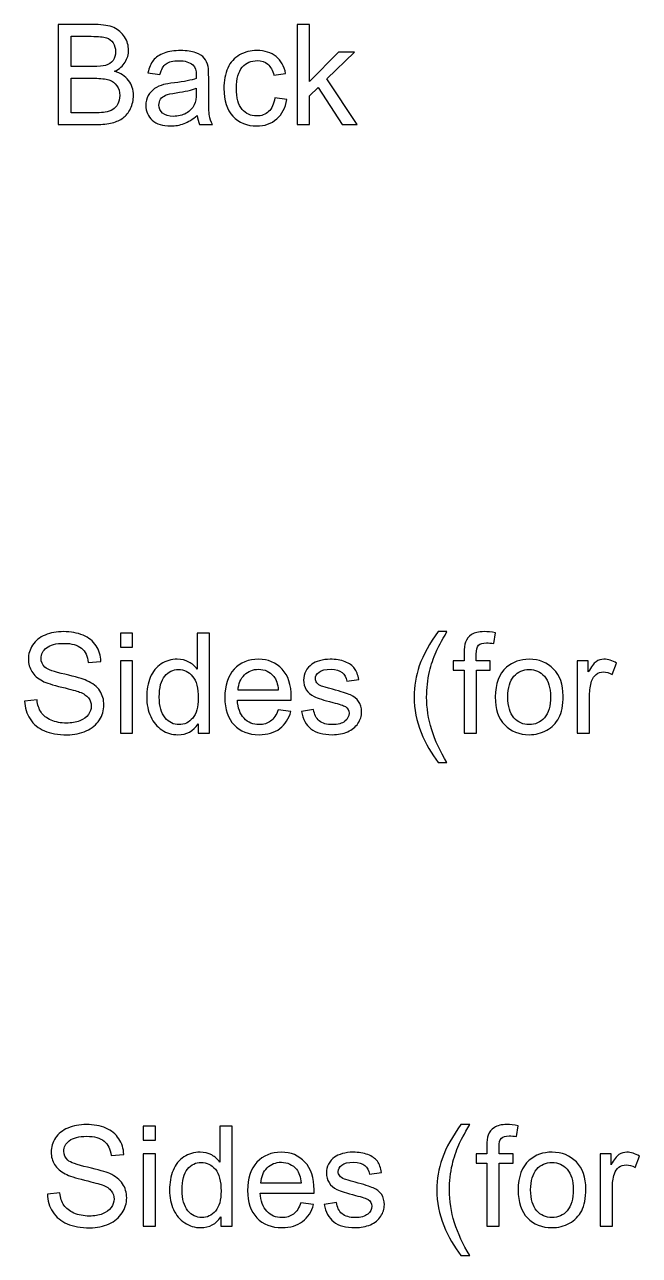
# Model space of a CAD drawing. Header units: centimetres. Extents: x 31 to 203, y -110 to 27.
# Drawn here: x 73.23 to 84.43, y -34.42 to -12 of the extents above; entities that cross this region are included whole.
import ezdxf

# ---------------------------------------------------------------- set-up
doc = ezdxf.new("R2010")
doc.units = ezdxf.units.CM
doc.header["$MEASUREMENT"] = 0
doc.layers.add('Layer 1', color=7, linetype='Continuous')

msp = doc.modelspace()

# ---------------------------------------------------------------- linework, layer by layer
at = {"layer": 'Layer 1', "color": 250}
for points, knots in [([(73.83854, -13.81872), (73.83854, -13.81872), (73.83854, -12.00008), (73.83854, -12.00008), (73.83854, -12.00008), (74.52095, -12.00008), (74.52095, -12.00008), (74.65981, -12.00008), (74.77114, -12.01828), (74.85539, -12.05511), (74.93921, -12.09194), (75.00482, -12.14867), (75.05224, -12.22529), (75.10007, -12.30149), (75.12378, -12.3815), (75.12378, -12.46532), (75.12378, -12.54279), (75.10261, -12.61603), (75.0607, -12.68461), (75.01879, -12.75319), (74.95529, -12.80865), (74.8702, -12.85098), (74.98027, -12.88315), (75.06494, -12.93819), (75.12378, -13.01608), (75.18305, -13.09355), (75.21268, -13.18541), (75.21268, -13.29125), (75.21268, -13.37676), (75.19448, -13.45592), (75.15849, -13.52916), (75.12251, -13.6024), (75.07806, -13.6587), (75.02514, -13.69849), (74.97223, -13.73786), (74.90576, -13.76792), (74.82618, -13.78824), (74.74617, -13.80856), (74.64838, -13.81872), (74.53238, -13.81872), (74.53238, -13.81872), (73.83854, -13.81872), (73.83854, -13.81872)], [0, 0, 0, 0, 0.07142857, 0.07142857, 0.07142857, 0.14285714, 0.14285714, 0.14285714, 0.21428571, 0.21428571, 0.21428571, 0.28571429, 0.28571429, 0.28571429, 0.35714286, 0.35714286, 0.35714286, 0.42857143, 0.42857143, 0.42857143, 0.5, 0.5, 0.5, 0.57142857, 0.57142857, 0.57142857, 0.64285714, 0.64285714, 0.64285714, 0.71428571, 0.71428571, 0.71428571, 0.78571429, 0.78571429, 0.78571429, 0.85714286, 0.85714286, 0.85714286, 0.92857143, 0.92857143, 0.92857143, 1, 1, 1, 1]), ([(78.19845, -13.81872), (78.19845, -13.81872), (78.19845, -12.00008), (78.19845, -12.00008), (78.19845, -12.00008), (78.42197, -12.00008), (78.42197, -12.00008), (78.42197, -12.00008), (78.42197, -13.03598), (78.42197, -13.03598), (78.42197, -13.03598), (78.95029, -12.50046), (78.95029, -12.50046), (78.95029, -12.50046), (79.239, -12.50046), (79.239, -12.50046), (79.239, -12.50046), (78.73608, -12.99026), (78.73608, -12.99026), (78.73608, -12.99026), (79.2898, -13.81872), (79.2898, -13.81872), (79.2898, -13.81872), (79.01463, -13.81872), (79.01463, -13.81872), (79.01463, -13.81872), (78.57691, -13.1452), (78.57691, -13.1452), (78.57691, -13.1452), (78.42197, -13.2959), (78.42197, -13.2959), (78.42197, -13.2959), (78.42197, -13.81872), (78.42197, -13.81872), (78.42197, -13.81872), (78.19845, -13.81872), (78.19845, -13.81872)], [0, 0, 0, 0, 0.08333333, 0.08333333, 0.08333333, 0.16666667, 0.16666667, 0.16666667, 0.25, 0.25, 0.25, 0.33333333, 0.33333333, 0.33333333, 0.41666667, 0.41666667, 0.41666667, 0.5, 0.5, 0.5, 0.58333333, 0.58333333, 0.58333333, 0.66666667, 0.66666667, 0.66666667, 0.75, 0.75, 0.75, 0.83333333, 0.83333333, 0.83333333, 0.91666667, 0.91666667, 0.91666667, 1, 1, 1, 1]), ([(74.07984, -12.76462), (74.07984, -12.76462), (74.47312, -12.76462), (74.47312, -12.76462), (74.5798, -12.76462), (74.65642, -12.75742), (74.70256, -12.74345), (74.76395, -12.72525), (74.81009, -12.69477), (74.84099, -12.65244), (74.8719, -12.6101), (74.88756, -12.55719), (74.88756, -12.49326), (74.88756, -12.43273), (74.87317, -12.37939), (74.84396, -12.33367), (74.81517, -12.28752), (74.77368, -12.25577), (74.71992, -12.23884), (74.66616, -12.22191), (74.57387, -12.21344), (74.44348, -12.21344), (74.44348, -12.21344), (74.07984, -12.21344), (74.07984, -12.21344), (74.07984, -12.21344), (74.07984, -12.76462), (74.07984, -12.76462)], [0, 0, 0, 0, 0.11111111, 0.11111111, 0.11111111, 0.22222222, 0.22222222, 0.22222222, 0.33333333, 0.33333333, 0.33333333, 0.44444444, 0.44444444, 0.44444444, 0.55555556, 0.55555556, 0.55555556, 0.66666667, 0.66666667, 0.66666667, 0.77777778, 0.77777778, 0.77777778, 0.88888889, 0.88888889, 0.88888889, 1, 1, 1, 1]), ([(76.376, -13.65362), (76.29303, -13.72432), (76.21302, -13.77385), (76.13639, -13.80306), (76.05977, -13.83227), (75.97764, -13.84666), (75.88959, -13.84666), (75.74481, -13.84666), (75.63347, -13.81152), (75.55558, -13.74083), (75.47769, -13.67055), (75.43874, -13.58038), (75.43874, -13.47074), (75.43874, -13.40639), (75.45356, -13.34755), (75.48277, -13.29421), (75.5124, -13.24087), (75.55092, -13.19854), (75.59834, -13.16636), (75.64617, -13.13419), (75.69951, -13.10964), (75.7592, -13.09313), (75.80323, -13.0817), (75.86969, -13.07069), (75.95817, -13.05968), (76.13851, -13.03852), (76.27186, -13.01269), (76.35695, -12.98306), (76.3578, -12.95258), (76.35822, -12.93311), (76.35822, -12.92506), (76.35822, -12.83447), (76.33705, -12.77055), (76.29472, -12.73329), (76.23757, -12.68292), (76.15248, -12.65794), (76.03987, -12.65794), (75.93446, -12.65794), (75.85657, -12.67657), (75.80662, -12.7134), (75.75624, -12.75023), (75.71941, -12.81542), (75.69528, -12.9094), (75.69528, -12.9094), (75.47684, -12.87892), (75.47684, -12.87892), (75.49674, -12.78536), (75.52933, -12.70959), (75.57505, -12.65201), (75.62077, -12.59444), (75.68681, -12.55041), (75.77317, -12.51909), (75.85911, -12.48818), (75.95944, -12.47252), (76.07289, -12.47252), (76.1855, -12.47252), (76.27736, -12.48564), (76.34806, -12.51231), (76.41833, -12.53898), (76.4704, -12.572), (76.50342, -12.61222), (76.53644, -12.65244), (76.55973, -12.70324), (76.57327, -12.76462), (76.58047, -12.80272), (76.58428, -12.8713), (76.58428, -12.96994), (76.58428, -12.96994), (76.58428, -13.26627), (76.58428, -13.26627), (76.58428, -13.47328), (76.58894, -13.60409), (76.59825, -13.65955), (76.60714, -13.715), (76.62577, -13.76792), (76.65286, -13.81872), (76.65286, -13.81872), (76.41918, -13.81872), (76.41918, -13.81872), (76.39674, -13.77173), (76.38235, -13.7167), (76.376, -13.65362)], [0, 0, 0, 0, 0.03703704, 0.03703704, 0.03703704, 0.07407407, 0.07407407, 0.07407407, 0.11111111, 0.11111111, 0.11111111, 0.14814815, 0.14814815, 0.14814815, 0.18518519, 0.18518519, 0.18518519, 0.22222222, 0.22222222, 0.22222222, 0.25925926, 0.25925926, 0.25925926, 0.2962963, 0.2962963, 0.2962963, 0.33333333, 0.33333333, 0.33333333, 0.37037037, 0.37037037, 0.37037037, 0.40740741, 0.40740741, 0.40740741, 0.44444444, 0.44444444, 0.44444444, 0.48148148, 0.48148148, 0.48148148, 0.51851852, 0.51851852, 0.51851852, 0.55555556, 0.55555556, 0.55555556, 0.59259259, 0.59259259, 0.59259259, 0.62962963, 0.62962963, 0.62962963, 0.66666667, 0.66666667, 0.66666667, 0.7037037, 0.7037037, 0.7037037, 0.74074074, 0.74074074, 0.74074074, 0.77777778, 0.77777778, 0.77777778, 0.81481481, 0.81481481, 0.81481481, 0.85185185, 0.85185185, 0.85185185, 0.88888889, 0.88888889, 0.88888889, 0.92592593, 0.92592593, 0.92592593, 0.96296296, 0.96296296, 0.96296296, 1, 1, 1, 1]), ([(77.78866, -13.33612), (77.78866, -13.33612), (78.0071, -13.3666), (78.0071, -13.3666), (77.98297, -13.51688), (77.92201, -13.63415), (77.82337, -13.71924), (77.72474, -13.80433), (77.60324, -13.84666), (77.45973, -13.84666), (77.27981, -13.84666), (77.13503, -13.78782), (77.02581, -13.67013), (76.91617, -13.55244), (76.86156, -13.38396), (76.86156, -13.16467), (76.86156, -13.02243), (76.88527, -12.89839), (76.93226, -12.79171), (76.97925, -12.68546), (77.05079, -12.60545), (77.14731, -12.55253), (77.24341, -12.49919), (77.34797, -12.47252), (77.46142, -12.47252), (77.60409, -12.47252), (77.72135, -12.5085), (77.81194, -12.58089), (77.90296, -12.65328), (77.96138, -12.75615), (77.98678, -12.88908), (77.98678, -12.88908), (77.77088, -12.9221), (77.77088, -12.9221), (77.75014, -12.83362), (77.71373, -12.76716), (77.66081, -12.72229), (77.60832, -12.67784), (77.54482, -12.6554), (77.47031, -12.6554), (77.35771, -12.6554), (77.26627, -12.69562), (77.19557, -12.77605), (77.1253, -12.85691), (77.09016, -12.98391), (77.09016, -13.15832), (77.09016, -13.33527), (77.12403, -13.46354), (77.19176, -13.54355), (77.25992, -13.62356), (77.34839, -13.66378), (77.45719, -13.66378), (77.54524, -13.66378), (77.61848, -13.63711), (77.6769, -13.58335), (77.73574, -13.53001), (77.773, -13.44746), (77.78866, -13.33612)], [0, 0, 0, 0, 0.05263158, 0.05263158, 0.05263158, 0.10526316, 0.10526316, 0.10526316, 0.15789474, 0.15789474, 0.15789474, 0.21052632, 0.21052632, 0.21052632, 0.26315789, 0.26315789, 0.26315789, 0.31578947, 0.31578947, 0.31578947, 0.36842105, 0.36842105, 0.36842105, 0.42105263, 0.42105263, 0.42105263, 0.47368421, 0.47368421, 0.47368421, 0.52631579, 0.52631579, 0.52631579, 0.57894737, 0.57894737, 0.57894737, 0.63157895, 0.63157895, 0.63157895, 0.68421053, 0.68421053, 0.68421053, 0.73684211, 0.73684211, 0.73684211, 0.78947368, 0.78947368, 0.78947368, 0.84210526, 0.84210526, 0.84210526, 0.89473684, 0.89473684, 0.89473684, 0.94736842, 0.94736842, 0.94736842, 1, 1, 1, 1]), ([(74.07984, -13.60536), (74.07984, -13.60536), (74.53281, -13.60536), (74.53281, -13.60536), (74.6107, -13.60536), (74.66531, -13.6024), (74.69706, -13.59647), (74.75209, -13.58673), (74.79866, -13.57022), (74.83591, -13.54694), (74.87317, -13.52366), (74.90365, -13.48979), (74.92778, -13.44534), (74.95191, -13.40089), (74.96376, -13.34967), (74.96376, -13.29167), (74.96376, -13.22351), (74.9464, -13.16467), (74.91127, -13.11429), (74.87655, -13.06392), (74.82829, -13.02878), (74.76649, -13.00846), (74.7051, -12.98814), (74.6162, -12.97798), (74.50063, -12.97798), (74.50063, -12.97798), (74.07984, -12.97798), (74.07984, -12.97798), (74.07984, -12.97798), (74.07984, -13.60536), (74.07984, -13.60536)], [0, 0, 0, 0, 0.1, 0.1, 0.1, 0.2, 0.2, 0.2, 0.3, 0.3, 0.3, 0.4, 0.4, 0.4, 0.5, 0.5, 0.5, 0.6, 0.6, 0.6, 0.7, 0.7, 0.7, 0.8, 0.8, 0.8, 0.9, 0.9, 0.9, 1, 1, 1, 1]), ([(76.35822, -13.15832), (76.27694, -13.19134), (76.15502, -13.21928), (75.99246, -13.24214), (75.90017, -13.25526), (75.83498, -13.27008), (75.79688, -13.28659), (75.75878, -13.3031), (75.72957, -13.32723), (75.70883, -13.35856), (75.68808, -13.39031), (75.6775, -13.42544), (75.6775, -13.46439), (75.6775, -13.52323), (75.69994, -13.57276), (75.74523, -13.61213), (75.79053, -13.6515), (75.85657, -13.6714), (75.94335, -13.6714), (76.02929, -13.6714), (76.10591, -13.65277), (76.17322, -13.6151), (76.24011, -13.57784), (76.28964, -13.52662), (76.32097, -13.46185), (76.3451, -13.41147), (76.35695, -13.33739), (76.35695, -13.2396), (76.35695, -13.2396), (76.35822, -13.15832), (76.35822, -13.15832)], [0, 0, 0, 0, 0.1, 0.1, 0.1, 0.2, 0.2, 0.2, 0.3, 0.3, 0.3, 0.4, 0.4, 0.4, 0.5, 0.5, 0.5, 0.6, 0.6, 0.6, 0.7, 0.7, 0.7, 0.8, 0.8, 0.8, 0.9, 0.9, 0.9, 1, 1, 1, 1]), ([(73.22951, -24.32179), (73.22951, -24.32179), (73.45557, -24.30147), (73.45557, -24.30147), (73.46615, -24.39291), (73.49113, -24.46784), (73.5305, -24.52668), (73.56987, -24.5851), (73.63083, -24.63252), (73.71338, -24.66892), (73.79593, -24.70491), (73.88906, -24.72311), (73.99236, -24.72311), (74.08422, -24.72311), (74.16508, -24.70956), (74.23535, -24.68205), (74.30562, -24.65453), (74.35769, -24.61685), (74.39198, -24.56902), (74.42627, -24.52118), (74.44363, -24.46911), (74.44363, -24.41323), (74.44363, -24.3565), (74.42712, -24.30697), (74.3941, -24.26422), (74.36108, -24.22188), (74.30647, -24.18632), (74.23027, -24.15711), (74.18159, -24.13849), (74.07364, -24.10885), (73.90642, -24.06864), (73.7392, -24.02842), (73.62236, -23.99074), (73.55548, -23.95518), (73.46869, -23.90946), (73.40435, -23.85274), (73.36201, -23.78543), (73.31926, -23.71812), (73.29809, -23.64234), (73.29809, -23.55894), (73.29809, -23.46666), (73.32434, -23.38072), (73.37641, -23.30113), (73.42848, -23.22112), (73.50425, -23.16059), (73.60458, -23.1191), (73.70449, -23.07761), (73.81583, -23.05687), (73.93817, -23.05687), (74.07279, -23.05687), (74.19175, -23.07846), (74.29462, -23.12206), (74.39749, -23.16524), (74.47665, -23.22917), (74.53211, -23.31383), (74.58756, -23.39808), (74.6172, -23.49375), (74.62143, -23.60043), (74.62143, -23.60043), (74.39029, -23.61821), (74.39029, -23.61821), (74.37801, -23.50349), (74.3361, -23.4167), (74.26456, -23.35828), (74.19302, -23.29944), (74.08718, -23.27023), (73.94748, -23.27023), (73.80186, -23.27023), (73.6956, -23.2969), (73.62914, -23.35024), (73.56267, -23.40358), (73.52923, -23.46793), (73.52923, -23.54328), (73.52923, -23.60847), (73.55294, -23.66224), (73.59993, -23.70457), (73.64649, -23.74648), (73.76714, -23.79008), (73.96272, -23.83411), (74.1583, -23.87856), (74.2925, -23.91708), (74.36531, -23.9501), (74.47072, -23.99879), (74.54904, -24.06017), (74.59942, -24.1351), (74.64979, -24.20961), (74.67477, -24.29554), (74.67477, -24.39291), (74.67477, -24.48985), (74.64725, -24.58045), (74.5918, -24.66596), (74.53634, -24.75147), (74.45718, -24.81794), (74.35346, -24.86535), (74.24974, -24.91276), (74.13333, -24.93647), (74.00336, -24.93647), (73.83911, -24.93647), (73.70153, -24.91234), (73.59061, -24.8645), (73.47928, -24.81667), (73.39249, -24.7447), (73.32942, -24.64818), (73.26592, -24.55208), (73.2329, -24.44329), (73.22951, -24.32179)], [0, 0, 0, 0, 0.02857143, 0.02857143, 0.02857143, 0.05714286, 0.05714286, 0.05714286, 0.08571429, 0.08571429, 0.08571429, 0.11428571, 0.11428571, 0.11428571, 0.14285714, 0.14285714, 0.14285714, 0.17142857, 0.17142857, 0.17142857, 0.2, 0.2, 0.2, 0.22857143, 0.22857143, 0.22857143, 0.25714286, 0.25714286, 0.25714286, 0.28571429, 0.28571429, 0.28571429, 0.31428571, 0.31428571, 0.31428571, 0.34285714, 0.34285714, 0.34285714, 0.37142857, 0.37142857, 0.37142857, 0.4, 0.4, 0.4, 0.42857143, 0.42857143, 0.42857143, 0.45714286, 0.45714286, 0.45714286, 0.48571429, 0.48571429, 0.48571429, 0.51428571, 0.51428571, 0.51428571, 0.54285714, 0.54285714, 0.54285714, 0.57142857, 0.57142857, 0.57142857, 0.6, 0.6, 0.6, 0.62857143, 0.62857143, 0.62857143, 0.65714286, 0.65714286, 0.65714286, 0.68571429, 0.68571429, 0.68571429, 0.71428571, 0.71428571, 0.71428571, 0.74285714, 0.74285714, 0.74285714, 0.77142857, 0.77142857, 0.77142857, 0.8, 0.8, 0.8, 0.82857143, 0.82857143, 0.82857143, 0.85714286, 0.85714286, 0.85714286, 0.88571429, 0.88571429, 0.88571429, 0.91428571, 0.91428571, 0.91428571, 0.94285714, 0.94285714, 0.94285714, 0.97142857, 0.97142857, 0.97142857, 1, 1, 1, 1]), ([(74.97449, -23.34135), (74.97449, -23.34135), (74.97449, -23.08735), (74.97449, -23.08735), (74.97449, -23.08735), (75.19801, -23.08735), (75.19801, -23.08735), (75.19801, -23.08735), (75.19801, -23.34135), (75.19801, -23.34135), (75.19801, -23.34135), (74.97449, -23.34135), (74.97449, -23.34135)], [0, 0, 0, 0, 0.25, 0.25, 0.25, 0.5, 0.5, 0.5, 0.75, 0.75, 0.75, 1, 1, 1, 1]), ([(76.38969, -24.90599), (76.38969, -24.90599), (76.38969, -24.73877), (76.38969, -24.73877), (76.30629, -24.86874), (76.18353, -24.93393), (76.02139, -24.93393), (75.9164, -24.93393), (75.81988, -24.90514), (75.73225, -24.84715), (75.6442, -24.78957), (75.57604, -24.70872), (75.52736, -24.60542), (75.4791, -24.50171), (75.45497, -24.38275), (75.45497, -24.24813), (75.45497, -24.1169), (75.47698, -23.99794), (75.52059, -23.89084), (75.56461, -23.78416), (75.63023, -23.70203), (75.71786, -23.6453), (75.80507, -23.58815), (75.90328, -23.55979), (76.01123, -23.55979), (76.09082, -23.55979), (76.16151, -23.57672), (76.22332, -23.61017), (76.28513, -23.64361), (76.3355, -23.68764), (76.37445, -23.7414), (76.37445, -23.7414), (76.37445, -23.08735), (76.37445, -23.08735), (76.37445, -23.08735), (76.59797, -23.08735), (76.59797, -23.08735), (76.59797, -23.08735), (76.59797, -24.90599), (76.59797, -24.90599), (76.59797, -24.90599), (76.38969, -24.90599), (76.38969, -24.90599)], [0, 0, 0, 0, 0.07142857, 0.07142857, 0.07142857, 0.14285714, 0.14285714, 0.14285714, 0.21428571, 0.21428571, 0.21428571, 0.28571429, 0.28571429, 0.28571429, 0.35714286, 0.35714286, 0.35714286, 0.42857143, 0.42857143, 0.42857143, 0.5, 0.5, 0.5, 0.57142857, 0.57142857, 0.57142857, 0.64285714, 0.64285714, 0.64285714, 0.71428571, 0.71428571, 0.71428571, 0.78571429, 0.78571429, 0.78571429, 0.85714286, 0.85714286, 0.85714286, 0.92857143, 0.92857143, 0.92857143, 1, 1, 1, 1]), ([(80.76653, -25.43939), (80.64376, -25.28403), (80.53962, -25.10242), (80.45453, -24.89414), (80.36944, -24.68586), (80.32711, -24.46996), (80.32711, -24.24686), (80.32711, -24.05001), (80.35886, -23.86163), (80.42236, -23.68171), (80.49687, -23.47258), (80.61159, -23.2643), (80.76653, -23.05687), (80.76653, -23.05687), (80.92655, -23.05687), (80.92655, -23.05687), (80.82664, -23.22874), (80.76018, -23.35151), (80.72801, -23.42517), (80.67763, -23.53905), (80.63784, -23.658), (80.60905, -23.78204), (80.57349, -23.93656), (80.55571, -24.09192), (80.55571, -24.24813), (80.55571, -24.64564), (80.67932, -25.04273), (80.92655, -25.43939), (80.92655, -25.43939), (80.76653, -25.43939), (80.76653, -25.43939)], [0, 0, 0, 0, 0.1, 0.1, 0.1, 0.2, 0.2, 0.2, 0.3, 0.3, 0.3, 0.4, 0.4, 0.4, 0.5, 0.5, 0.5, 0.6, 0.6, 0.6, 0.7, 0.7, 0.7, 0.8, 0.8, 0.8, 0.9, 0.9, 0.9, 1, 1, 1, 1]), ([(81.23897, -24.90599), (81.23897, -24.90599), (81.23897, -23.76045), (81.23897, -23.76045), (81.23897, -23.76045), (81.04085, -23.76045), (81.04085, -23.76045), (81.04085, -23.76045), (81.04085, -23.58773), (81.04085, -23.58773), (81.04085, -23.58773), (81.23897, -23.58773), (81.23897, -23.58773), (81.23897, -23.58773), (81.23897, -23.44803), (81.23897, -23.44803), (81.23897, -23.35955), (81.24659, -23.29394), (81.26225, -23.25118), (81.28384, -23.19361), (81.3211, -23.14662), (81.37528, -23.11063), (81.42905, -23.07465), (81.50482, -23.05687), (81.60219, -23.05687), (81.66527, -23.05687), (81.73469, -23.06449), (81.81089, -23.07931), (81.81089, -23.07931), (81.77745, -23.27489), (81.77745, -23.27489), (81.73088, -23.26684), (81.68728, -23.26261), (81.64579, -23.26261), (81.57806, -23.26261), (81.53022, -23.277), (81.50186, -23.30579), (81.47392, -23.33458), (81.45995, -23.38834), (81.45995, -23.46708), (81.45995, -23.46708), (81.45995, -23.58773), (81.45995, -23.58773), (81.45995, -23.58773), (81.71649, -23.58773), (81.71649, -23.58773), (81.71649, -23.58773), (81.71649, -23.76045), (81.71649, -23.76045), (81.71649, -23.76045), (81.46249, -23.76045), (81.46249, -23.76045), (81.46249, -23.76045), (81.46249, -24.90599), (81.46249, -24.90599), (81.46249, -24.90599), (81.23897, -24.90599), (81.23897, -24.90599)], [0, 0, 0, 0, 0.05263158, 0.05263158, 0.05263158, 0.10526316, 0.10526316, 0.10526316, 0.15789474, 0.15789474, 0.15789474, 0.21052632, 0.21052632, 0.21052632, 0.26315789, 0.26315789, 0.26315789, 0.31578947, 0.31578947, 0.31578947, 0.36842105, 0.36842105, 0.36842105, 0.42105263, 0.42105263, 0.42105263, 0.47368421, 0.47368421, 0.47368421, 0.52631579, 0.52631579, 0.52631579, 0.57894737, 0.57894737, 0.57894737, 0.63157895, 0.63157895, 0.63157895, 0.68421053, 0.68421053, 0.68421053, 0.73684211, 0.73684211, 0.73684211, 0.78947368, 0.78947368, 0.78947368, 0.84210526, 0.84210526, 0.84210526, 0.89473684, 0.89473684, 0.89473684, 0.94736842, 0.94736842, 0.94736842, 1, 1, 1, 1]), ([(74.97449, -24.90599), (74.97449, -24.90599), (74.97449, -23.58773), (74.97449, -23.58773), (74.97449, -23.58773), (75.19801, -23.58773), (75.19801, -23.58773), (75.19801, -23.58773), (75.19801, -24.90599), (75.19801, -24.90599), (75.19801, -24.90599), (74.97449, -24.90599), (74.97449, -24.90599)], [0, 0, 0, 0, 0.25, 0.25, 0.25, 0.5, 0.5, 0.5, 0.75, 0.75, 0.75, 1, 1, 1, 1]), ([(75.68357, -24.24855), (75.68357, -24.41704), (75.71913, -24.54277), (75.79067, -24.62617), (75.86179, -24.70956), (75.94604, -24.75105), (76.04298, -24.75105), (76.14077, -24.75105), (76.22374, -24.71126), (76.29232, -24.63167), (76.36048, -24.55208), (76.39477, -24.43059), (76.39477, -24.26718), (76.39477, -24.08769), (76.36006, -23.95561), (76.29021, -23.87136), (76.22078, -23.78712), (76.13484, -23.74521), (76.03282, -23.74521), (75.93334, -23.74521), (75.85036, -23.78543), (75.78348, -23.86628), (75.71701, -23.94714), (75.68357, -24.07456), (75.68357, -24.24855)], [0, 0, 0, 0, 0.125, 0.125, 0.125, 0.25, 0.25, 0.25, 0.375, 0.375, 0.375, 0.5, 0.5, 0.5, 0.625, 0.625, 0.625, 0.75, 0.75, 0.75, 0.875, 0.875, 0.875, 1, 1, 1, 1]), ([(77.85061, -24.47927), (77.85061, -24.47927), (78.08175, -24.50975), (78.08175, -24.50975), (78.04577, -24.64395), (77.97846, -24.74851), (77.88024, -24.82259), (77.78203, -24.89668), (77.65672, -24.93393), (77.5039, -24.93393), (77.31171, -24.93393), (77.15931, -24.87466), (77.0467, -24.75613), (76.93409, -24.63802), (76.87779, -24.47165), (76.87779, -24.25787), (76.87779, -24.03689), (76.93452, -23.86501), (77.04839, -23.74309), (77.16227, -23.62075), (77.31001, -23.55979), (77.49162, -23.55979), (77.66731, -23.55979), (77.81082, -23.61948), (77.92215, -23.73928), (78.03349, -23.85909), (78.08937, -24.02757), (78.08937, -24.24474), (78.08937, -24.25787), (78.08895, -24.27776), (78.0881, -24.30401), (78.0881, -24.30401), (77.10639, -24.30401), (77.10639, -24.30401), (77.11486, -24.44837), (77.1555, -24.55928), (77.22916, -24.6359), (77.30239, -24.71253), (77.39426, -24.75105), (77.5039, -24.75105), (77.5856, -24.75105), (77.65545, -24.72946), (77.71303, -24.68628), (77.77102, -24.6431), (77.81674, -24.5741), (77.85061, -24.47927)], [0, 0, 0, 0, 0.06666667, 0.06666667, 0.06666667, 0.13333333, 0.13333333, 0.13333333, 0.2, 0.2, 0.2, 0.26666667, 0.26666667, 0.26666667, 0.33333333, 0.33333333, 0.33333333, 0.4, 0.4, 0.4, 0.46666667, 0.46666667, 0.46666667, 0.53333333, 0.53333333, 0.53333333, 0.6, 0.6, 0.6, 0.66666667, 0.66666667, 0.66666667, 0.73333333, 0.73333333, 0.73333333, 0.8, 0.8, 0.8, 0.86666667, 0.86666667, 0.86666667, 0.93333333, 0.93333333, 0.93333333, 1, 1, 1, 1]), ([(77.11909, -24.12113), (77.11909, -24.12113), (77.85315, -24.12113), (77.85315, -24.12113), (77.84341, -24.01022), (77.81505, -23.92724), (77.76891, -23.87179), (77.69821, -23.78585), (77.60592, -23.74267), (77.49289, -23.74267), (77.39045, -23.74267), (77.30451, -23.77696), (77.23466, -23.84554), (77.16523, -23.91412), (77.12671, -24.00598), (77.11909, -24.12113)], [0, 0, 0, 0, 0.2, 0.2, 0.2, 0.4, 0.4, 0.4, 0.6, 0.6, 0.6, 0.8, 0.8, 0.8, 1, 1, 1, 1]), ([(78.27521, -24.51229), (78.27521, -24.51229), (78.49619, -24.47673), (78.49619, -24.47673), (78.50847, -24.56521), (78.54318, -24.63294), (78.59991, -24.68035), (78.65663, -24.72734), (78.73622, -24.75105), (78.83782, -24.75105), (78.94069, -24.75105), (79.01689, -24.73031), (79.06684, -24.6884), (79.11637, -24.64691), (79.14135, -24.5978), (79.14135, -24.5415), (79.14135, -24.49112), (79.11891, -24.45133), (79.07446, -24.42254), (79.04314, -24.40265), (78.96694, -24.37767), (78.84586, -24.34677), (78.68246, -24.3057), (78.56943, -24.27014), (78.50593, -24.24009), (78.44285, -24.20961), (78.39501, -24.16812), (78.36242, -24.11478), (78.32982, -24.06186), (78.31331, -24.00302), (78.31331, -23.93867), (78.31331, -23.87983), (78.32686, -23.82564), (78.35353, -23.77569), (78.38062, -23.72574), (78.41703, -23.68425), (78.46317, -23.65123), (78.49788, -23.62583), (78.5453, -23.60424), (78.60499, -23.58646), (78.6651, -23.56868), (78.72902, -23.55979), (78.7976, -23.55979), (78.9009, -23.55979), (78.99149, -23.57461), (79.06938, -23.60466), (79.1477, -23.6343), (79.20527, -23.67494), (79.24253, -23.72574), (79.27936, -23.77696), (79.30518, -23.84512), (79.31915, -23.93063), (79.31915, -23.93063), (79.10071, -23.96111), (79.10071, -23.96111), (79.09097, -23.89253), (79.06219, -23.83877), (79.01477, -23.80024), (78.96736, -23.76172), (78.90047, -23.74267), (78.81369, -23.74267), (78.71167, -23.74267), (78.63843, -23.7596), (78.59483, -23.79347), (78.55122, -23.82734), (78.52921, -23.86713), (78.52921, -23.91243), (78.52921, -23.94121), (78.5381, -23.96746), (78.5563, -23.99074), (78.57451, -24.01445), (78.60287, -24.03435), (78.64182, -24.05001), (78.66425, -24.05848), (78.72945, -24.07753), (78.83867, -24.10716), (78.99615, -24.14907), (79.10621, -24.18378), (79.16887, -24.21045), (79.23152, -24.23712), (79.28063, -24.27649), (79.31619, -24.32729), (79.35217, -24.37852), (79.36995, -24.44202), (79.36995, -24.51822), (79.36995, -24.5923), (79.34836, -24.66215), (79.30476, -24.72777), (79.26115, -24.79338), (79.1985, -24.84418), (79.1168, -24.88017), (79.03467, -24.91615), (78.94196, -24.93393), (78.83867, -24.93393), (78.66764, -24.93393), (78.53683, -24.89837), (78.44708, -24.82767), (78.35734, -24.75655), (78.30019, -24.65157), (78.27521, -24.51229)], [0, 0, 0, 0, 0.03030303, 0.03030303, 0.03030303, 0.06060606, 0.06060606, 0.06060606, 0.09090909, 0.09090909, 0.09090909, 0.12121212, 0.12121212, 0.12121212, 0.15151515, 0.15151515, 0.15151515, 0.18181818, 0.18181818, 0.18181818, 0.21212121, 0.21212121, 0.21212121, 0.24242424, 0.24242424, 0.24242424, 0.27272727, 0.27272727, 0.27272727, 0.3030303, 0.3030303, 0.3030303, 0.33333333, 0.33333333, 0.33333333, 0.36363636, 0.36363636, 0.36363636, 0.39393939, 0.39393939, 0.39393939, 0.42424242, 0.42424242, 0.42424242, 0.45454545, 0.45454545, 0.45454545, 0.48484848, 0.48484848, 0.48484848, 0.51515152, 0.51515152, 0.51515152, 0.54545455, 0.54545455, 0.54545455, 0.57575758, 0.57575758, 0.57575758, 0.60606061, 0.60606061, 0.60606061, 0.63636364, 0.63636364, 0.63636364, 0.66666667, 0.66666667, 0.66666667, 0.6969697, 0.6969697, 0.6969697, 0.72727273, 0.72727273, 0.72727273, 0.75757576, 0.75757576, 0.75757576, 0.78787879, 0.78787879, 0.78787879, 0.81818182, 0.81818182, 0.81818182, 0.84848485, 0.84848485, 0.84848485, 0.87878788, 0.87878788, 0.87878788, 0.90909091, 0.90909091, 0.90909091, 0.93939394, 0.93939394, 0.93939394, 0.96969697, 0.96969697, 0.96969697, 1, 1, 1, 1]), ([(81.80751, -24.24686), (81.80751, -24.00344), (81.87524, -23.8231), (82.01113, -23.70584), (82.12416, -23.60847), (82.26259, -23.55979), (82.42558, -23.55979), (82.60634, -23.55979), (82.75451, -23.61906), (82.86965, -23.73759), (82.98438, -23.8557), (83.04195, -24.01953), (83.04195, -24.22823), (83.04195, -24.39757), (83.01655, -24.53049), (82.96575, -24.62744), (82.91495, -24.72438), (82.84087, -24.79973), (82.7435, -24.8535), (82.64656, -24.90726), (82.5403, -24.93393), (82.42558, -24.93393), (82.241, -24.93393), (82.09199, -24.87509), (81.97811, -24.75698), (81.86424, -24.63887), (81.80751, -24.46869), (81.80751, -24.24686)], [0, 0, 0, 0, 0.11111111, 0.11111111, 0.11111111, 0.22222222, 0.22222222, 0.22222222, 0.33333333, 0.33333333, 0.33333333, 0.44444444, 0.44444444, 0.44444444, 0.55555556, 0.55555556, 0.55555556, 0.66666667, 0.66666667, 0.66666667, 0.77777778, 0.77777778, 0.77777778, 0.88888889, 0.88888889, 0.88888889, 1, 1, 1, 1]), ([(82.03611, -24.24728), (82.03611, -24.41577), (82.07294, -24.54192), (82.1466, -24.62532), (82.22068, -24.70914), (82.31339, -24.75105), (82.42558, -24.75105), (82.53649, -24.75105), (82.62878, -24.70914), (82.70286, -24.6249), (82.77652, -24.54065), (82.81335, -24.41238), (82.81335, -24.24009), (82.81335, -24.07753), (82.7761, -23.95434), (82.70201, -23.87094), (82.62793, -23.78712), (82.53564, -23.74521), (82.42558, -23.74521), (82.31339, -23.74521), (82.22068, -23.7867), (82.1466, -23.87009), (82.07294, -23.95349), (82.03611, -24.07922), (82.03611, -24.24728)], [0, 0, 0, 0, 0.125, 0.125, 0.125, 0.25, 0.25, 0.25, 0.375, 0.375, 0.375, 0.5, 0.5, 0.5, 0.625, 0.625, 0.625, 0.75, 0.75, 0.75, 0.875, 0.875, 0.875, 1, 1, 1, 1]), ([(83.30145, -24.90599), (83.30145, -24.90599), (83.30145, -23.58773), (83.30145, -23.58773), (83.30145, -23.58773), (83.50211, -23.58773), (83.50211, -23.58773), (83.50211, -23.58773), (83.50211, -23.78966), (83.50211, -23.78966), (83.55333, -23.6961), (83.60075, -23.6343), (83.64435, -23.60466), (83.68795, -23.57461), (83.73579, -23.55979), (83.78786, -23.55979), (83.86321, -23.55979), (83.93984, -23.5835), (84.01773, -23.63049), (84.01773, -23.63049), (83.93814, -23.83665), (83.93814, -23.83665), (83.88396, -23.80617), (83.82977, -23.79093), (83.77558, -23.79093), (83.7269, -23.79093), (83.6833, -23.80575), (83.64477, -23.83496), (83.60625, -23.86417), (83.57873, -23.90481), (83.56222, -23.95688), (83.53725, -24.03604), (83.52497, -24.12282), (83.52497, -24.21723), (83.52497, -24.21723), (83.52497, -24.90599), (83.52497, -24.90599), (83.52497, -24.90599), (83.30145, -24.90599), (83.30145, -24.90599)], [0, 0, 0, 0, 0.07692308, 0.07692308, 0.07692308, 0.15384615, 0.15384615, 0.15384615, 0.23076923, 0.23076923, 0.23076923, 0.30769231, 0.30769231, 0.30769231, 0.38461538, 0.38461538, 0.38461538, 0.46153846, 0.46153846, 0.46153846, 0.53846154, 0.53846154, 0.53846154, 0.61538462, 0.61538462, 0.61538462, 0.69230769, 0.69230769, 0.69230769, 0.76923077, 0.76923077, 0.76923077, 0.84615385, 0.84615385, 0.84615385, 0.92307692, 0.92307692, 0.92307692, 1, 1, 1, 1]), ([(73.64469, -33.30089), (73.64469, -33.30089), (73.87075, -33.28057), (73.87075, -33.28057), (73.88133, -33.37201), (73.90631, -33.44694), (73.94568, -33.50578), (73.98505, -33.5642), (74.04601, -33.61162), (74.12856, -33.64802), (74.21111, -33.68401), (74.30424, -33.70221), (74.40754, -33.70221), (74.4994, -33.70221), (74.58026, -33.68866), (74.65053, -33.66115), (74.7208, -33.63363), (74.77287, -33.59595), (74.80716, -33.54812), (74.84145, -33.50028), (74.85881, -33.44821), (74.85881, -33.39233), (74.85881, -33.3356), (74.8423, -33.28607), (74.80928, -33.24332), (74.77626, -33.20098), (74.72165, -33.16542), (74.64545, -33.13621), (74.59677, -33.11759), (74.48882, -33.08795), (74.3216, -33.04774), (74.15438, -33.00752), (74.03754, -32.96984), (73.97066, -32.93428), (73.88387, -32.88856), (73.81953, -32.83184), (73.77719, -32.76453), (73.73444, -32.69722), (73.71327, -32.62144), (73.71327, -32.53804), (73.71327, -32.44576), (73.73952, -32.35982), (73.79159, -32.28023), (73.84366, -32.20022), (73.91943, -32.13969), (74.01976, -32.0982), (74.11967, -32.05671), (74.23101, -32.03597), (74.35335, -32.03597), (74.48797, -32.03597), (74.60693, -32.05756), (74.7098, -32.10116), (74.81267, -32.14434), (74.89183, -32.20827), (74.94729, -32.29293), (75.00274, -32.37718), (75.03238, -32.47285), (75.03661, -32.57953), (75.03661, -32.57953), (74.80547, -32.59731), (74.80547, -32.59731), (74.79319, -32.48259), (74.75128, -32.3958), (74.67974, -32.33738), (74.6082, -32.27854), (74.50236, -32.24933), (74.36266, -32.24933), (74.21704, -32.24933), (74.11078, -32.276), (74.04432, -32.32934), (73.97785, -32.38268), (73.94441, -32.44703), (73.94441, -32.52238), (73.94441, -32.58757), (73.96812, -32.64134), (74.01511, -32.68367), (74.06167, -32.72558), (74.18232, -32.76918), (74.3779, -32.81321), (74.57348, -32.85766), (74.70768, -32.89618), (74.78049, -32.9292), (74.8859, -32.97789), (74.96422, -33.03927), (75.0146, -33.1142), (75.06497, -33.18871), (75.08995, -33.27464), (75.08995, -33.37201), (75.08995, -33.46895), (75.06243, -33.55955), (75.00698, -33.64506), (74.95152, -33.73057), (74.87236, -33.79704), (74.76864, -33.84445), (74.66492, -33.89186), (74.54851, -33.91557), (74.41854, -33.91557), (74.25429, -33.91557), (74.11671, -33.89144), (74.00579, -33.8436), (73.89446, -33.79577), (73.80767, -33.7238), (73.7446, -33.62728), (73.6811, -33.53118), (73.64808, -33.42239), (73.64469, -33.30089)], [0, 0, 0, 0, 0.02857143, 0.02857143, 0.02857143, 0.05714286, 0.05714286, 0.05714286, 0.08571429, 0.08571429, 0.08571429, 0.11428571, 0.11428571, 0.11428571, 0.14285714, 0.14285714, 0.14285714, 0.17142857, 0.17142857, 0.17142857, 0.2, 0.2, 0.2, 0.22857143, 0.22857143, 0.22857143, 0.25714286, 0.25714286, 0.25714286, 0.28571429, 0.28571429, 0.28571429, 0.31428571, 0.31428571, 0.31428571, 0.34285714, 0.34285714, 0.34285714, 0.37142857, 0.37142857, 0.37142857, 0.4, 0.4, 0.4, 0.42857143, 0.42857143, 0.42857143, 0.45714286, 0.45714286, 0.45714286, 0.48571429, 0.48571429, 0.48571429, 0.51428571, 0.51428571, 0.51428571, 0.54285714, 0.54285714, 0.54285714, 0.57142857, 0.57142857, 0.57142857, 0.6, 0.6, 0.6, 0.62857143, 0.62857143, 0.62857143, 0.65714286, 0.65714286, 0.65714286, 0.68571429, 0.68571429, 0.68571429, 0.71428571, 0.71428571, 0.71428571, 0.74285714, 0.74285714, 0.74285714, 0.77142857, 0.77142857, 0.77142857, 0.8, 0.8, 0.8, 0.82857143, 0.82857143, 0.82857143, 0.85714286, 0.85714286, 0.85714286, 0.88571429, 0.88571429, 0.88571429, 0.91428571, 0.91428571, 0.91428571, 0.94285714, 0.94285714, 0.94285714, 0.97142857, 0.97142857, 0.97142857, 1, 1, 1, 1]), ([(81.18171, -34.41849), (81.05894, -34.26313), (80.9548, -34.08152), (80.86971, -33.87324), (80.78462, -33.66496), (80.74229, -33.44906), (80.74229, -33.22596), (80.74229, -33.02911), (80.77404, -32.84073), (80.83754, -32.66081), (80.91205, -32.45168), (81.02677, -32.2434), (81.18171, -32.03597), (81.18171, -32.03597), (81.34173, -32.03597), (81.34173, -32.03597), (81.24182, -32.20784), (81.17536, -32.33061), (81.14319, -32.40427), (81.09281, -32.51815), (81.05302, -32.6371), (81.02423, -32.76114), (80.98867, -32.91566), (80.97089, -33.07102), (80.97089, -33.22723), (80.97089, -33.62474), (81.0945, -34.02183), (81.34173, -34.41849), (81.34173, -34.41849), (81.18171, -34.41849), (81.18171, -34.41849)], [0, 0, 0, 0, 0.1, 0.1, 0.1, 0.2, 0.2, 0.2, 0.3, 0.3, 0.3, 0.4, 0.4, 0.4, 0.5, 0.5, 0.5, 0.6, 0.6, 0.6, 0.7, 0.7, 0.7, 0.8, 0.8, 0.8, 0.9, 0.9, 0.9, 1, 1, 1, 1]), ([(81.65415, -33.88509), (81.65415, -33.88509), (81.65415, -32.73955), (81.65415, -32.73955), (81.65415, -32.73955), (81.45603, -32.73955), (81.45603, -32.73955), (81.45603, -32.73955), (81.45603, -32.56683), (81.45603, -32.56683), (81.45603, -32.56683), (81.65415, -32.56683), (81.65415, -32.56683), (81.65415, -32.56683), (81.65415, -32.42713), (81.65415, -32.42713), (81.65415, -32.33865), (81.66177, -32.27304), (81.67743, -32.23028), (81.69902, -32.17271), (81.73628, -32.12572), (81.79046, -32.08973), (81.84423, -32.05375), (81.92, -32.03597), (82.01737, -32.03597), (82.08045, -32.03597), (82.14987, -32.04359), (82.22607, -32.05841), (82.22607, -32.05841), (82.19263, -32.25399), (82.19263, -32.25399), (82.14606, -32.24594), (82.10246, -32.24171), (82.06097, -32.24171), (81.99324, -32.24171), (81.9454, -32.2561), (81.91704, -32.28489), (81.8891, -32.31368), (81.87513, -32.36744), (81.87513, -32.44618), (81.87513, -32.44618), (81.87513, -32.56683), (81.87513, -32.56683), (81.87513, -32.56683), (82.13167, -32.56683), (82.13167, -32.56683), (82.13167, -32.56683), (82.13167, -32.73955), (82.13167, -32.73955), (82.13167, -32.73955), (81.87767, -32.73955), (81.87767, -32.73955), (81.87767, -32.73955), (81.87767, -33.88509), (81.87767, -33.88509), (81.87767, -33.88509), (81.65415, -33.88509), (81.65415, -33.88509)], [0, 0, 0, 0, 0.05263158, 0.05263158, 0.05263158, 0.10526316, 0.10526316, 0.10526316, 0.15789474, 0.15789474, 0.15789474, 0.21052632, 0.21052632, 0.21052632, 0.26315789, 0.26315789, 0.26315789, 0.31578947, 0.31578947, 0.31578947, 0.36842105, 0.36842105, 0.36842105, 0.42105263, 0.42105263, 0.42105263, 0.47368421, 0.47368421, 0.47368421, 0.52631579, 0.52631579, 0.52631579, 0.57894737, 0.57894737, 0.57894737, 0.63157895, 0.63157895, 0.63157895, 0.68421053, 0.68421053, 0.68421053, 0.73684211, 0.73684211, 0.73684211, 0.78947368, 0.78947368, 0.78947368, 0.84210526, 0.84210526, 0.84210526, 0.89473684, 0.89473684, 0.89473684, 0.94736842, 0.94736842, 0.94736842, 1, 1, 1, 1]), ([(75.38967, -32.32045), (75.38967, -32.32045), (75.38967, -32.06645), (75.38967, -32.06645), (75.38967, -32.06645), (75.61319, -32.06645), (75.61319, -32.06645), (75.61319, -32.06645), (75.61319, -32.32045), (75.61319, -32.32045), (75.61319, -32.32045), (75.38967, -32.32045), (75.38967, -32.32045)], [0, 0, 0, 0, 0.25, 0.25, 0.25, 0.5, 0.5, 0.5, 0.75, 0.75, 0.75, 1, 1, 1, 1]), ([(76.80487, -33.88509), (76.80487, -33.88509), (76.80487, -33.71787), (76.80487, -33.71787), (76.72147, -33.84784), (76.59871, -33.91303), (76.43657, -33.91303), (76.33158, -33.91303), (76.23506, -33.88424), (76.14743, -33.82625), (76.05938, -33.76867), (75.99122, -33.68782), (75.94254, -33.58452), (75.89428, -33.48081), (75.87015, -33.36185), (75.87015, -33.22723), (75.87015, -33.096), (75.89216, -32.97704), (75.93577, -32.86994), (75.97979, -32.76326), (76.04541, -32.68113), (76.13304, -32.6244), (76.22025, -32.56725), (76.31846, -32.53889), (76.42641, -32.53889), (76.506, -32.53889), (76.57669, -32.55582), (76.6385, -32.58927), (76.70031, -32.62271), (76.75068, -32.66674), (76.78963, -32.7205), (76.78963, -32.7205), (76.78963, -32.06645), (76.78963, -32.06645), (76.78963, -32.06645), (77.01315, -32.06645), (77.01315, -32.06645), (77.01315, -32.06645), (77.01315, -33.88509), (77.01315, -33.88509), (77.01315, -33.88509), (76.80487, -33.88509), (76.80487, -33.88509)], [0, 0, 0, 0, 0.07142857, 0.07142857, 0.07142857, 0.14285714, 0.14285714, 0.14285714, 0.21428571, 0.21428571, 0.21428571, 0.28571429, 0.28571429, 0.28571429, 0.35714286, 0.35714286, 0.35714286, 0.42857143, 0.42857143, 0.42857143, 0.5, 0.5, 0.5, 0.57142857, 0.57142857, 0.57142857, 0.64285714, 0.64285714, 0.64285714, 0.71428571, 0.71428571, 0.71428571, 0.78571429, 0.78571429, 0.78571429, 0.85714286, 0.85714286, 0.85714286, 0.92857143, 0.92857143, 0.92857143, 1, 1, 1, 1]), ([(75.38967, -33.88509), (75.38967, -33.88509), (75.38967, -32.56683), (75.38967, -32.56683), (75.38967, -32.56683), (75.61319, -32.56683), (75.61319, -32.56683), (75.61319, -32.56683), (75.61319, -33.88509), (75.61319, -33.88509), (75.61319, -33.88509), (75.38967, -33.88509), (75.38967, -33.88509)], [0, 0, 0, 0, 0.25, 0.25, 0.25, 0.5, 0.5, 0.5, 0.75, 0.75, 0.75, 1, 1, 1, 1]), ([(76.09875, -33.22765), (76.09875, -33.39614), (76.13431, -33.52187), (76.20585, -33.60527), (76.27697, -33.68866), (76.36122, -33.73015), (76.45816, -33.73015), (76.55595, -33.73015), (76.63892, -33.69036), (76.7075, -33.61077), (76.77566, -33.53118), (76.80995, -33.40969), (76.80995, -33.24628), (76.80995, -33.06679), (76.77524, -32.93471), (76.70539, -32.85046), (76.63596, -32.76622), (76.55002, -32.72431), (76.448, -32.72431), (76.34852, -32.72431), (76.26554, -32.76453), (76.19866, -32.84538), (76.13219, -32.92624), (76.09875, -33.05366), (76.09875, -33.22765)], [0, 0, 0, 0, 0.125, 0.125, 0.125, 0.25, 0.25, 0.25, 0.375, 0.375, 0.375, 0.5, 0.5, 0.5, 0.625, 0.625, 0.625, 0.75, 0.75, 0.75, 0.875, 0.875, 0.875, 1, 1, 1, 1]), ([(78.26579, -33.45837), (78.26579, -33.45837), (78.49693, -33.48885), (78.49693, -33.48885), (78.46095, -33.62305), (78.39364, -33.72761), (78.29542, -33.80169), (78.19721, -33.87578), (78.0719, -33.91303), (77.91908, -33.91303), (77.72689, -33.91303), (77.57449, -33.85376), (77.46188, -33.73523), (77.34927, -33.61712), (77.29297, -33.45075), (77.29297, -33.23697), (77.29297, -33.01599), (77.3497, -32.84411), (77.46357, -32.72219), (77.57745, -32.59985), (77.72519, -32.53889), (77.9068, -32.53889), (78.08249, -32.53889), (78.226, -32.59858), (78.33733, -32.71838), (78.44867, -32.83819), (78.50455, -33.00667), (78.50455, -33.22384), (78.50455, -33.23697), (78.50413, -33.25686), (78.50328, -33.28311), (78.50328, -33.28311), (77.52157, -33.28311), (77.52157, -33.28311), (77.53004, -33.42747), (77.57068, -33.53838), (77.64434, -33.615), (77.71757, -33.69163), (77.80944, -33.73015), (77.91908, -33.73015), (78.00078, -33.73015), (78.07063, -33.70856), (78.12821, -33.66538), (78.1862, -33.6222), (78.23192, -33.5532), (78.26579, -33.45837)], [0, 0, 0, 0, 0.06666667, 0.06666667, 0.06666667, 0.13333333, 0.13333333, 0.13333333, 0.2, 0.2, 0.2, 0.26666667, 0.26666667, 0.26666667, 0.33333333, 0.33333333, 0.33333333, 0.4, 0.4, 0.4, 0.46666667, 0.46666667, 0.46666667, 0.53333333, 0.53333333, 0.53333333, 0.6, 0.6, 0.6, 0.66666667, 0.66666667, 0.66666667, 0.73333333, 0.73333333, 0.73333333, 0.8, 0.8, 0.8, 0.86666667, 0.86666667, 0.86666667, 0.93333333, 0.93333333, 0.93333333, 1, 1, 1, 1]), ([(77.53427, -33.10023), (77.53427, -33.10023), (78.26833, -33.10023), (78.26833, -33.10023), (78.25859, -32.98932), (78.23023, -32.90634), (78.18409, -32.85089), (78.11339, -32.76495), (78.0211, -32.72177), (77.90807, -32.72177), (77.80563, -32.72177), (77.71969, -32.75606), (77.64984, -32.82464), (77.58041, -32.89322), (77.54189, -32.98508), (77.53427, -33.10023)], [0, 0, 0, 0, 0.2, 0.2, 0.2, 0.4, 0.4, 0.4, 0.6, 0.6, 0.6, 0.8, 0.8, 0.8, 1, 1, 1, 1]), ([(78.69039, -33.49139), (78.69039, -33.49139), (78.91137, -33.45583), (78.91137, -33.45583), (78.92365, -33.54431), (78.95836, -33.61204), (79.01509, -33.65945), (79.07181, -33.70644), (79.1514, -33.73015), (79.253, -33.73015), (79.35587, -33.73015), (79.43207, -33.70941), (79.48202, -33.6675), (79.53155, -33.62601), (79.55653, -33.5769), (79.55653, -33.5206), (79.55653, -33.47022), (79.53409, -33.43043), (79.48964, -33.40164), (79.45832, -33.38175), (79.38212, -33.35677), (79.26104, -33.32587), (79.09764, -33.2848), (78.98461, -33.24924), (78.92111, -33.21919), (78.85803, -33.18871), (78.81019, -33.14722), (78.7776, -33.09388), (78.745, -33.04096), (78.72849, -32.98212), (78.72849, -32.91777), (78.72849, -32.85893), (78.74204, -32.80474), (78.76871, -32.75479), (78.7958, -32.70484), (78.83221, -32.66335), (78.87835, -32.63033), (78.91306, -32.60493), (78.96048, -32.58334), (79.02017, -32.56556), (79.08028, -32.54778), (79.1442, -32.53889), (79.21278, -32.53889), (79.31608, -32.53889), (79.40667, -32.55371), (79.48456, -32.58376), (79.56288, -32.6134), (79.62045, -32.65404), (79.65771, -32.70484), (79.69454, -32.75606), (79.72036, -32.82422), (79.73433, -32.90973), (79.73433, -32.90973), (79.51589, -32.94021), (79.51589, -32.94021), (79.50615, -32.87163), (79.47737, -32.81787), (79.42995, -32.77934), (79.38254, -32.74082), (79.31565, -32.72177), (79.22887, -32.72177), (79.12685, -32.72177), (79.05361, -32.7387), (79.01001, -32.77257), (78.9664, -32.80644), (78.94439, -32.84623), (78.94439, -32.89153), (78.94439, -32.92031), (78.95328, -32.94656), (78.97148, -32.96984), (78.98969, -32.99355), (79.01805, -33.01345), (79.057, -33.02911), (79.07943, -33.03758), (79.14463, -33.05663), (79.25385, -33.08626), (79.41133, -33.12817), (79.52139, -33.16288), (79.58405, -33.18955), (79.6467, -33.21622), (79.69581, -33.25559), (79.73137, -33.30639), (79.76735, -33.35762), (79.78513, -33.42112), (79.78513, -33.49732), (79.78513, -33.5714), (79.76354, -33.64125), (79.71994, -33.70687), (79.67633, -33.77248), (79.61368, -33.82328), (79.53198, -33.85927), (79.44985, -33.89525), (79.35714, -33.91303), (79.25385, -33.91303), (79.08282, -33.91303), (78.95201, -33.87747), (78.86226, -33.80677), (78.77252, -33.73565), (78.71537, -33.63067), (78.69039, -33.49139)], [0, 0, 0, 0, 0.03030303, 0.03030303, 0.03030303, 0.06060606, 0.06060606, 0.06060606, 0.09090909, 0.09090909, 0.09090909, 0.12121212, 0.12121212, 0.12121212, 0.15151515, 0.15151515, 0.15151515, 0.18181818, 0.18181818, 0.18181818, 0.21212121, 0.21212121, 0.21212121, 0.24242424, 0.24242424, 0.24242424, 0.27272727, 0.27272727, 0.27272727, 0.3030303, 0.3030303, 0.3030303, 0.33333333, 0.33333333, 0.33333333, 0.36363636, 0.36363636, 0.36363636, 0.39393939, 0.39393939, 0.39393939, 0.42424242, 0.42424242, 0.42424242, 0.45454545, 0.45454545, 0.45454545, 0.48484848, 0.48484848, 0.48484848, 0.51515152, 0.51515152, 0.51515152, 0.54545455, 0.54545455, 0.54545455, 0.57575758, 0.57575758, 0.57575758, 0.60606061, 0.60606061, 0.60606061, 0.63636364, 0.63636364, 0.63636364, 0.66666667, 0.66666667, 0.66666667, 0.6969697, 0.6969697, 0.6969697, 0.72727273, 0.72727273, 0.72727273, 0.75757576, 0.75757576, 0.75757576, 0.78787879, 0.78787879, 0.78787879, 0.81818182, 0.81818182, 0.81818182, 0.84848485, 0.84848485, 0.84848485, 0.87878788, 0.87878788, 0.87878788, 0.90909091, 0.90909091, 0.90909091, 0.93939394, 0.93939394, 0.93939394, 0.96969697, 0.96969697, 0.96969697, 1, 1, 1, 1]), ([(82.22269, -33.22596), (82.22269, -32.98254), (82.29042, -32.8022), (82.42631, -32.68494), (82.53934, -32.58757), (82.67777, -32.53889), (82.84076, -32.53889), (83.02152, -32.53889), (83.16969, -32.59816), (83.28483, -32.71669), (83.39956, -32.8348), (83.45713, -32.99863), (83.45713, -33.20733), (83.45713, -33.37667), (83.43173, -33.50959), (83.38093, -33.60654), (83.33013, -33.70348), (83.25605, -33.77883), (83.15868, -33.8326), (83.06174, -33.88636), (82.95548, -33.91303), (82.84076, -33.91303), (82.65618, -33.91303), (82.50717, -33.85419), (82.39329, -33.73608), (82.27942, -33.61797), (82.22269, -33.44779), (82.22269, -33.22596)], [0, 0, 0, 0, 0.11111111, 0.11111111, 0.11111111, 0.22222222, 0.22222222, 0.22222222, 0.33333333, 0.33333333, 0.33333333, 0.44444444, 0.44444444, 0.44444444, 0.55555556, 0.55555556, 0.55555556, 0.66666667, 0.66666667, 0.66666667, 0.77777778, 0.77777778, 0.77777778, 0.88888889, 0.88888889, 0.88888889, 1, 1, 1, 1]), ([(82.45129, -33.22638), (82.45129, -33.39487), (82.48812, -33.52102), (82.56178, -33.60442), (82.63586, -33.68824), (82.72857, -33.73015), (82.84076, -33.73015), (82.95167, -33.73015), (83.04396, -33.68824), (83.11804, -33.604), (83.1917, -33.51975), (83.22853, -33.39148), (83.22853, -33.21919), (83.22853, -33.05663), (83.19128, -32.93344), (83.11719, -32.85004), (83.04311, -32.76622), (82.95082, -32.72431), (82.84076, -32.72431), (82.72857, -32.72431), (82.63586, -32.7658), (82.56178, -32.84919), (82.48812, -32.93259), (82.45129, -33.05832), (82.45129, -33.22638)], [0, 0, 0, 0, 0.125, 0.125, 0.125, 0.25, 0.25, 0.25, 0.375, 0.375, 0.375, 0.5, 0.5, 0.5, 0.625, 0.625, 0.625, 0.75, 0.75, 0.75, 0.875, 0.875, 0.875, 1, 1, 1, 1]), ([(83.71663, -33.88509), (83.71663, -33.88509), (83.71663, -32.56683), (83.71663, -32.56683), (83.71663, -32.56683), (83.91729, -32.56683), (83.91729, -32.56683), (83.91729, -32.56683), (83.91729, -32.76876), (83.91729, -32.76876), (83.96851, -32.6752), (84.01593, -32.6134), (84.05953, -32.58376), (84.10313, -32.55371), (84.15097, -32.53889), (84.20304, -32.53889), (84.27839, -32.53889), (84.35502, -32.5626), (84.43291, -32.60959), (84.43291, -32.60959), (84.35332, -32.81575), (84.35332, -32.81575), (84.29914, -32.78527), (84.24495, -32.77003), (84.19076, -32.77003), (84.14208, -32.77003), (84.09848, -32.78485), (84.05995, -32.81406), (84.02143, -32.84327), (83.99391, -32.88391), (83.9774, -32.93598), (83.95243, -33.01514), (83.94015, -33.10192), (83.94015, -33.19633), (83.94015, -33.19633), (83.94015, -33.88509), (83.94015, -33.88509), (83.94015, -33.88509), (83.71663, -33.88509), (83.71663, -33.88509)], [0, 0, 0, 0, 0.07692308, 0.07692308, 0.07692308, 0.15384615, 0.15384615, 0.15384615, 0.23076923, 0.23076923, 0.23076923, 0.30769231, 0.30769231, 0.30769231, 0.38461538, 0.38461538, 0.38461538, 0.46153846, 0.46153846, 0.46153846, 0.53846154, 0.53846154, 0.53846154, 0.61538462, 0.61538462, 0.61538462, 0.69230769, 0.69230769, 0.69230769, 0.76923077, 0.76923077, 0.76923077, 0.84615385, 0.84615385, 0.84615385, 0.92307692, 0.92307692, 0.92307692, 1, 1, 1, 1])]:
    msp.add_open_spline(points, degree=3, knots=knots, dxfattribs=at)

doc.saveas('drawing.dxf')
